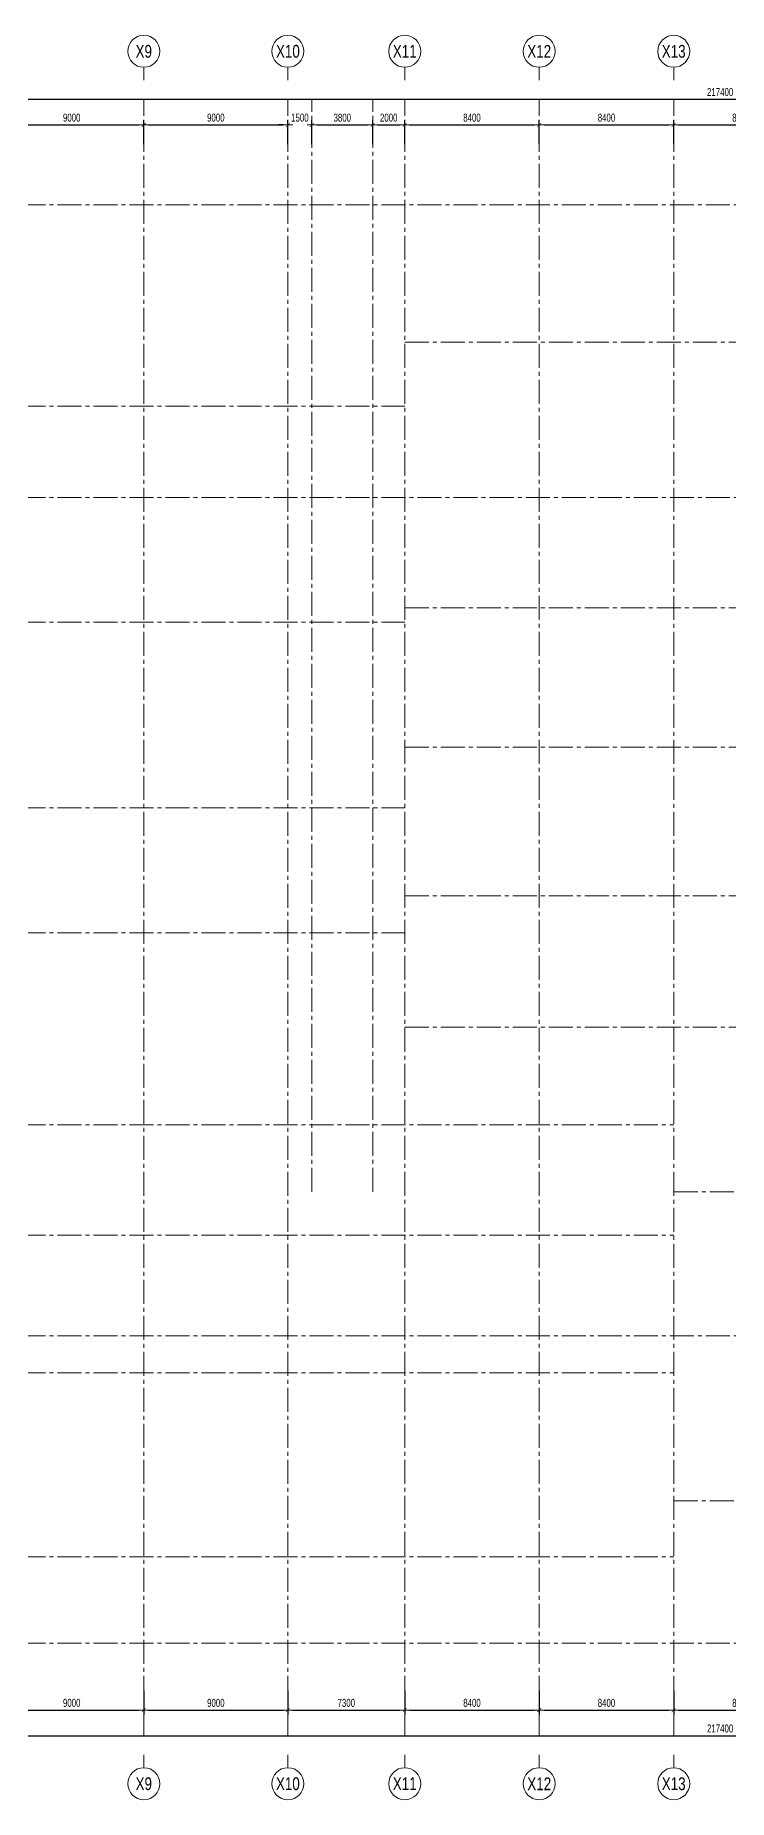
# Model space of a CAD drawing. Header units: millimetres. Extents: x -13196 to 230222, y -9787 to 100488.
# Drawn here: x 65924 to 109234, y -9787 to 100488 of the extents above; entities that cross this region are included whole.
import ezdxf
from ezdxf.enums import TextEntityAlignment as Align

# ---------------------------------------------------------------- set-up
doc = ezdxf.new("R2010")
doc.units = ezdxf.units.MM
doc.linetypes.add('CENTER2', pattern=[1.125, 0.75, -0.125, 0.125, -0.125])
doc.layers.get('Defpoints').update_dxf_attribs({"color": 151, "lineweight": 9})
for name, color, linetype, lineweight in [('NDC_S_AXIS', 5, 'CENTER2', 13), ('NDC_S_DIM', 1, 'Continuous', 15), ('NDC_S_SYMBOL', 1, 'Continuous', 15), ('NDC_S_TEXT SYMBOL', 7, 'Continuous', 20)]:
    doc.layers.add(name, color=color, linetype=linetype, lineweight=lineweight)
doc.styles.add('NDC_ANNO', font='', dxfattribs={"width": 0.8})
doc.styles.add('NDC_DIM', font='', dxfattribs={"width": 0.75})
doc.styles.get('NDC_ANNO').set_extended_font_data('Dotum')
doc.styles.get('NDC_DIM').set_extended_font_data('Dotum')
doc.dimstyles.new('NDC_dim_200', dxfattribs={"dimscale": 200, "dimtxt": 2.5, "dimasz": 1.5, "dimexe": 1.5, "dimexo": 2.5, "dimgap": 1, "dimtad": 1, "dimdec": 0, "dimzin": 0, "dimdsep": 46, "dimtxsty": 'NDC_DIM', "dimblk": 'DIMMARK', "dimcen": 0.09, "dimdle": 1.2, "dimclrd": 1, "dimclre": 1, "dimclrt": 3, "dimadec": 0, "dimazin": 0, "dimtfac": 1, "dimtdec": 0, "dimtix": 1, "dimtofl": 0, "dimtmove": 0, "dimatfit": 3, "dimfxl": 6, "dimfxlon": 1, "dimtolj": 1, "dimtzin": 0, "dimarcsym": 0})

# ---------------------------------------------------------------- blocks, each defined once
blk = doc.blocks.new('*U257')
at = {"layer": 'NDC_S_SYMBOL'}
blk.add_line((0, 5), (0, 9), dxfattribs=at)
blk.add_circle((0, 0), 5, dxfattribs=at)
at = {"layer": 'NDC_S_TEXT SYMBOL', "color": 7, "style": 'NDC_ANNO', "width": 0.8}
blk.add_attdef('GRID', text='', height=4, dxfattribs=at).set_placement((0, 0), align=Align.MIDDLE)
blk = doc.blocks.new('DIMMARK')
at = {"layer": 'NDC_S_DIM', "color": 1}
blk.add_line((-1.5, 0), (1, 0), dxfattribs=at)
at = {"layer": 'NDC_S_DIM', "color": 2, "const_width": 0.1}
blk.add_lwpolyline([(-0.42, -0.42), (0.42, 0.42)], dxfattribs=at)
blk = doc.blocks.new('*D384')
at = {"layer": 'Defpoints', "color": 0, "transparency": 16777216}
for p in [(217400, 96488), (0, 89900), (217400, 89900)]:
    blk.add_point(p, dxfattribs=at)
at = {"layer": 'NDC_S_DIM', "color": 1, "lineweight": -2, "transparency": 16777216}
for p, q in [((0, 95288), (0, 96788)), ((300, 96488), (217100, 96488)), ((217400, 95288), (217400, 96788))]:
    blk.add_line(p, q, dxfattribs=at)
at = {"layer": 'NDC_S_DIM', "color": 1, "lineweight": -2, "transparency": 16777216, "xscale": 300, "yscale": 300, "zscale": 300, "rotation": 180}
blk.add_blockref('DIMMARK', (0, 96488), dxfattribs=at)
at = {"layer": 'NDC_S_DIM', "color": 1, "lineweight": -2, "transparency": 16777216, "xscale": 300, "yscale": 300, "zscale": 300}
blk.add_blockref('DIMMARK', (217400, 96488), dxfattribs=at)
at = {"layer": 'NDC_S_DIM', "color": 3, "transparency": 16777216, "insert": (108700, 96938), "char_height": 500, "attachment_point": 5, "style": 'NDC_DIM'}
blk.add_mtext('\\A1;217400', dxfattribs=at)
blk = doc.blocks.new('*D411')
at = {"layer": 'Defpoints', "color": 0, "transparency": 16777216}
for p in [(72700, 94888), (63700, 89900), (72700, 89900)]:
    blk.add_point(p, dxfattribs=at)
at = {"layer": 'NDC_S_DIM', "color": 1, "lineweight": -2, "transparency": 16777216}
for p, q in [((63700, 93688), (63700, 95188)), ((64000, 94888), (72400, 94888)), ((72700, 93688), (72700, 95188))]:
    blk.add_line(p, q, dxfattribs=at)
at = {"layer": 'NDC_S_DIM', "color": 1, "lineweight": -2, "transparency": 16777216, "xscale": 300, "yscale": 300, "zscale": 300, "rotation": 180}
blk.add_blockref('DIMMARK', (63700, 94888), dxfattribs=at)
at = {"layer": 'NDC_S_DIM', "color": 1, "lineweight": -2, "transparency": 16777216, "xscale": 300, "yscale": 300, "zscale": 300}
blk.add_blockref('DIMMARK', (72700, 94888), dxfattribs=at)
at = {"layer": 'NDC_S_DIM', "color": 3, "transparency": 16777216, "insert": (68200, 95338), "char_height": 500, "attachment_point": 5, "style": 'NDC_DIM'}
blk.add_mtext('\\A1;9000', dxfattribs=at)
blk = doc.blocks.new('*D412')
at = {"layer": 'Defpoints', "color": 0, "transparency": 16777216}
for p in [(81700, 94888), (72700, 89900), (81700, 89900)]:
    blk.add_point(p, dxfattribs=at)
at = {"layer": 'NDC_S_DIM', "color": 1, "lineweight": -2, "transparency": 16777216}
for p, q in [((72700, 93688), (72700, 95188)), ((73000, 94888), (81400, 94888)), ((81700, 93688), (81700, 95188))]:
    blk.add_line(p, q, dxfattribs=at)
at = {"layer": 'NDC_S_DIM', "color": 1, "lineweight": -2, "transparency": 16777216, "xscale": 300, "yscale": 300, "zscale": 300, "rotation": 180}
blk.add_blockref('DIMMARK', (72700, 94888), dxfattribs=at)
at = {"layer": 'NDC_S_DIM', "color": 1, "lineweight": -2, "transparency": 16777216, "xscale": 300, "yscale": 300, "zscale": 300}
blk.add_blockref('DIMMARK', (81700, 94888), dxfattribs=at)
at = {"layer": 'NDC_S_DIM', "color": 3, "transparency": 16777216, "insert": (77200, 95338), "char_height": 500, "attachment_point": 5, "style": 'NDC_DIM'}
blk.add_mtext('\\A1;9000', dxfattribs=at)
blk = doc.blocks.new('*D413')
at = {"layer": 'Defpoints', "color": 0, "transparency": 16777216}
for p in [(97400, 94888), (89000, 89900), (97400, 89900)]:
    blk.add_point(p, dxfattribs=at)
at = {"layer": 'NDC_S_DIM', "color": 1, "lineweight": -2, "transparency": 16777216}
for p, q in [((89000, 93688), (89000, 95188)), ((89300, 94888), (97100, 94888)), ((97400, 93688), (97400, 95188))]:
    blk.add_line(p, q, dxfattribs=at)
at = {"layer": 'NDC_S_DIM', "color": 1, "lineweight": -2, "transparency": 16777216, "xscale": 300, "yscale": 300, "zscale": 300, "rotation": 180}
blk.add_blockref('DIMMARK', (89000, 94888), dxfattribs=at)
at = {"layer": 'NDC_S_DIM', "color": 1, "lineweight": -2, "transparency": 16777216, "xscale": 300, "yscale": 300, "zscale": 300}
blk.add_blockref('DIMMARK', (97400, 94888), dxfattribs=at)
at = {"layer": 'NDC_S_DIM', "color": 3, "transparency": 16777216, "insert": (93200, 95338), "char_height": 500, "attachment_point": 5, "style": 'NDC_DIM'}
blk.add_mtext('\\A1;8400', dxfattribs=at)
blk = doc.blocks.new('*D414')
at = {"layer": 'Defpoints', "color": 0, "transparency": 16777216}
for p in [(105800, 94888), (97400, 89900), (105800, 89900)]:
    blk.add_point(p, dxfattribs=at)
at = {"layer": 'NDC_S_DIM', "color": 1, "lineweight": -2, "transparency": 16777216}
for p, q in [((97400, 93688), (97400, 95188)), ((97700, 94888), (105500, 94888)), ((105800, 93688), (105800, 95188))]:
    blk.add_line(p, q, dxfattribs=at)
at = {"layer": 'NDC_S_DIM', "color": 1, "lineweight": -2, "transparency": 16777216, "xscale": 300, "yscale": 300, "zscale": 300, "rotation": 180}
blk.add_blockref('DIMMARK', (97400, 94888), dxfattribs=at)
at = {"layer": 'NDC_S_DIM', "color": 1, "lineweight": -2, "transparency": 16777216, "xscale": 300, "yscale": 300, "zscale": 300}
blk.add_blockref('DIMMARK', (105800, 94888), dxfattribs=at)
at = {"layer": 'NDC_S_DIM', "color": 3, "transparency": 16777216, "insert": (101600, 95338), "char_height": 500, "attachment_point": 5, "style": 'NDC_DIM'}
blk.add_mtext('\\A1;8400', dxfattribs=at)
blk = doc.blocks.new('*D415')
at = {"layer": 'Defpoints', "color": 0, "transparency": 16777216}
for p in [(0, 0), (217400, 0), (217400, -5787)]:
    blk.add_point(p, dxfattribs=at)
at = {"layer": 'NDC_S_DIM', "color": 1, "lineweight": -2, "transparency": 16777216}
for p, q in [((0, -4587), (0, -6087)), ((217400, -4587), (217400, -6087)), ((300, -5787), (217100, -5787))]:
    blk.add_line(p, q, dxfattribs=at)
at = {"layer": 'NDC_S_DIM', "color": 1, "lineweight": -2, "transparency": 16777216, "xscale": 300, "yscale": 300, "zscale": 300, "rotation": 180}
blk.add_blockref('DIMMARK', (0, -5787), dxfattribs=at)
at = {"layer": 'NDC_S_DIM', "color": 1, "lineweight": -2, "transparency": 16777216, "xscale": 300, "yscale": 300, "zscale": 300}
blk.add_blockref('DIMMARK', (217400, -5787), dxfattribs=at)
at = {"layer": 'NDC_S_DIM', "color": 3, "transparency": 16777216, "insert": (108700, -5337), "char_height": 500, "attachment_point": 5, "style": 'NDC_DIM'}
blk.add_mtext('\\A1;217400', dxfattribs=at)
blk = doc.blocks.new('*D405')
at = {"layer": 'Defpoints', "color": 0, "transparency": 16777216}
for p in [(63700, 0), (72700, 0), (72700, -4187)]:
    blk.add_point(p, dxfattribs=at)
at = {"layer": 'NDC_S_DIM', "color": 1, "lineweight": -2, "transparency": 16777216}
for p, q in [((63700, -2987), (63700, -4487)), ((72700, -2987), (72700, -4487)), ((64000, -4187), (72400, -4187))]:
    blk.add_line(p, q, dxfattribs=at)
at = {"layer": 'NDC_S_DIM', "color": 1, "lineweight": -2, "transparency": 16777216, "xscale": 300, "yscale": 300, "zscale": 300, "rotation": 180}
blk.add_blockref('DIMMARK', (63700, -4187), dxfattribs=at)
at = {"layer": 'NDC_S_DIM', "color": 1, "lineweight": -2, "transparency": 16777216, "xscale": 300, "yscale": 300, "zscale": 300}
blk.add_blockref('DIMMARK', (72700, -4187), dxfattribs=at)
at = {"layer": 'NDC_S_DIM', "color": 3, "transparency": 16777216, "insert": (68200, -3737), "char_height": 500, "attachment_point": 5, "style": 'NDC_DIM'}
blk.add_mtext('\\A1;9000', dxfattribs=at)
blk = doc.blocks.new('*D406')
at = {"layer": 'Defpoints', "color": 0, "transparency": 16777216}
for p in [(72700, 0), (81700, 0), (81700, -4187)]:
    blk.add_point(p, dxfattribs=at)
at = {"layer": 'NDC_S_DIM', "color": 1, "lineweight": -2, "transparency": 16777216}
for p, q in [((72700, -2987), (72700, -4487)), ((81700, -2987), (81700, -4487)), ((73000, -4187), (81400, -4187))]:
    blk.add_line(p, q, dxfattribs=at)
at = {"layer": 'NDC_S_DIM', "color": 1, "lineweight": -2, "transparency": 16777216, "xscale": 300, "yscale": 300, "zscale": 300, "rotation": 180}
blk.add_blockref('DIMMARK', (72700, -4187), dxfattribs=at)
at = {"layer": 'NDC_S_DIM', "color": 1, "lineweight": -2, "transparency": 16777216, "xscale": 300, "yscale": 300, "zscale": 300}
blk.add_blockref('DIMMARK', (81700, -4187), dxfattribs=at)
at = {"layer": 'NDC_S_DIM', "color": 3, "transparency": 16777216, "insert": (77200, -3737), "char_height": 500, "attachment_point": 5, "style": 'NDC_DIM'}
blk.add_mtext('\\A1;9000', dxfattribs=at)
blk = doc.blocks.new('*D389')
at = {"layer": 'Defpoints', "color": 0, "transparency": 16777216}
for p in [(81700, 0), (89000, 0), (89000, -4187)]:
    blk.add_point(p, dxfattribs=at)
at = {"layer": 'NDC_S_DIM', "color": 1, "lineweight": -2, "transparency": 16777216}
for p, q in [((81700, -2987), (81700, -4487)), ((89000, -2987), (89000, -4487)), ((82000, -4187), (88700, -4187))]:
    blk.add_line(p, q, dxfattribs=at)
at = {"layer": 'NDC_S_DIM', "color": 1, "lineweight": -2, "transparency": 16777216, "xscale": 300, "yscale": 300, "zscale": 300, "rotation": 180}
blk.add_blockref('DIMMARK', (81700, -4187), dxfattribs=at)
at = {"layer": 'NDC_S_DIM', "color": 1, "lineweight": -2, "transparency": 16777216, "xscale": 300, "yscale": 300, "zscale": 300}
blk.add_blockref('DIMMARK', (89000, -4187), dxfattribs=at)
at = {"layer": 'NDC_S_DIM', "color": 3, "transparency": 16777216, "insert": (85350, -3737), "char_height": 500, "attachment_point": 5, "style": 'NDC_DIM'}
blk.add_mtext('\\A1;7300', dxfattribs=at)
blk = doc.blocks.new('*D390')
at = {"layer": 'Defpoints', "color": 0, "transparency": 16777216}
for p in [(89000, 0), (97400, 0), (97400, -4187)]:
    blk.add_point(p, dxfattribs=at)
at = {"layer": 'NDC_S_DIM', "color": 1, "lineweight": -2, "transparency": 16777216}
for p, q in [((89000, -2987), (89000, -4487)), ((97400, -2987), (97400, -4487)), ((89300, -4187), (97100, -4187))]:
    blk.add_line(p, q, dxfattribs=at)
at = {"layer": 'NDC_S_DIM', "color": 1, "lineweight": -2, "transparency": 16777216, "xscale": 300, "yscale": 300, "zscale": 300, "rotation": 180}
blk.add_blockref('DIMMARK', (89000, -4187), dxfattribs=at)
at = {"layer": 'NDC_S_DIM', "color": 1, "lineweight": -2, "transparency": 16777216, "xscale": 300, "yscale": 300, "zscale": 300}
blk.add_blockref('DIMMARK', (97400, -4187), dxfattribs=at)
at = {"layer": 'NDC_S_DIM', "color": 3, "transparency": 16777216, "insert": (93200, -3737), "char_height": 500, "attachment_point": 5, "style": 'NDC_DIM'}
blk.add_mtext('\\A1;8400', dxfattribs=at)
blk = doc.blocks.new('*D391')
at = {"layer": 'Defpoints', "color": 0, "transparency": 16777216}
for p in [(97400, 0), (105800, 0), (105800, -4187)]:
    blk.add_point(p, dxfattribs=at)
at = {"layer": 'NDC_S_DIM', "color": 1, "lineweight": -2, "transparency": 16777216}
for p, q in [((97400, -2987), (97400, -4487)), ((105800, -2987), (105800, -4487)), ((97700, -4187), (105500, -4187))]:
    blk.add_line(p, q, dxfattribs=at)
at = {"layer": 'NDC_S_DIM', "color": 1, "lineweight": -2, "transparency": 16777216, "xscale": 300, "yscale": 300, "zscale": 300, "rotation": 180}
blk.add_blockref('DIMMARK', (97400, -4187), dxfattribs=at)
at = {"layer": 'NDC_S_DIM', "color": 1, "lineweight": -2, "transparency": 16777216, "xscale": 300, "yscale": 300, "zscale": 300}
blk.add_blockref('DIMMARK', (105800, -4187), dxfattribs=at)
at = {"layer": 'NDC_S_DIM', "color": 3, "transparency": 16777216, "insert": (101600, -3737), "char_height": 500, "attachment_point": 5, "style": 'NDC_DIM'}
blk.add_mtext('\\A1;8400', dxfattribs=at)
blk = doc.blocks.new('*D358')
at = {"layer": 'Defpoints', "color": 0, "ltscale": 200, "transparency": 16777216}
for p in [(114200, 94888), (105800, 89900), (114200, 89900)]:
    blk.add_point(p, dxfattribs=at)
at = {"layer": 'NDC_S_DIM', "color": 1, "lineweight": -2, "ltscale": 200, "transparency": 16777216}
for p, q in [((105800, 93688), (105800, 95188)), ((106100, 94888), (113900, 94888)), ((114200, 93688), (114200, 95188))]:
    blk.add_line(p, q, dxfattribs=at)
at = {"layer": 'NDC_S_DIM', "color": 1, "lineweight": -2, "ltscale": 200, "transparency": 16777216, "xscale": 300, "yscale": 300, "zscale": 300, "rotation": 180}
blk.add_blockref('DIMMARK', (105800, 94888), dxfattribs=at)
at = {"layer": 'NDC_S_DIM', "color": 1, "lineweight": -2, "ltscale": 200, "transparency": 16777216, "xscale": 300, "yscale": 300, "zscale": 300}
blk.add_blockref('DIMMARK', (114200, 94888), dxfattribs=at)
at = {"layer": 'NDC_S_DIM', "color": 3, "ltscale": 200, "transparency": 16777216, "insert": (110000, 95338), "char_height": 500, "attachment_point": 5, "style": 'NDC_DIM'}
blk.add_mtext('\\A1;8400', dxfattribs=at)
blk = doc.blocks.new('*D345')
at = {"layer": 'Defpoints', "color": 0, "ltscale": 200, "transparency": 16777216}
for p in [(105800, 0), (114200, 0), (114200, -4187)]:
    blk.add_point(p, dxfattribs=at)
at = {"layer": 'NDC_S_DIM', "color": 1, "lineweight": -2, "ltscale": 200, "transparency": 16777216}
for p, q in [((105800, -2987), (105800, -4487)), ((114200, -2987), (114200, -4487)), ((106100, -4187), (113900, -4187))]:
    blk.add_line(p, q, dxfattribs=at)
at = {"layer": 'NDC_S_DIM', "color": 1, "lineweight": -2, "ltscale": 200, "transparency": 16777216, "xscale": 300, "yscale": 300, "zscale": 300, "rotation": 180}
blk.add_blockref('DIMMARK', (105800, -4187), dxfattribs=at)
at = {"layer": 'NDC_S_DIM', "color": 1, "lineweight": -2, "ltscale": 200, "transparency": 16777216, "xscale": 300, "yscale": 300, "zscale": 300}
blk.add_blockref('DIMMARK', (114200, -4187), dxfattribs=at)
at = {"layer": 'NDC_S_DIM', "color": 3, "ltscale": 200, "transparency": 16777216, "insert": (110000, -3737), "char_height": 500, "attachment_point": 5, "style": 'NDC_DIM'}
blk.add_mtext('\\A1;8400', dxfattribs=at)
blk = doc.blocks.new('*D339')
at = {"layer": 'Defpoints', "color": 0, "ltscale": 200, "transparency": 16777216}
for p in [(83200, 94888), (81700, 89900), (83200, 89900)]:
    blk.add_point(p, dxfattribs=at)
at = {"layer": 'NDC_S_DIM', "color": 1, "lineweight": -2, "ltscale": 200, "transparency": 16777216}
for p, q in [((81400, 94888), (81100, 94888)), ((81700, 93688), (81700, 95188)), ((83200, 93688), (83200, 95188)), ((83500, 94888), (83800, 94888))]:
    blk.add_line(p, q, dxfattribs=at)
at = {"layer": 'NDC_S_DIM', "color": 1, "lineweight": -2, "ltscale": 200, "transparency": 16777216, "xscale": 300, "yscale": 300, "zscale": 300}
blk.add_blockref('DIMMARK', (81700, 94888), dxfattribs=at)
at = {"layer": 'NDC_S_DIM', "color": 1, "lineweight": -2, "ltscale": 200, "transparency": 16777216, "xscale": 300, "yscale": 300, "zscale": 300, "rotation": 180}
blk.add_blockref('DIMMARK', (83200, 94888), dxfattribs=at)
at = {"layer": 'NDC_S_DIM', "color": 3, "ltscale": 200, "transparency": 16777216, "insert": (82450, 95338), "char_height": 500, "attachment_point": 5, "style": 'NDC_DIM'}
blk.add_mtext('\\A1;1500', dxfattribs=at)
blk = doc.blocks.new('*D340')
at = {"layer": 'Defpoints', "color": 0, "ltscale": 200, "transparency": 16777216}
for p in [(87000, 94888), (83200, 89900), (87000, 89900)]:
    blk.add_point(p, dxfattribs=at)
at = {"layer": 'NDC_S_DIM', "color": 1, "lineweight": -2, "ltscale": 200, "transparency": 16777216}
for p, q in [((83200, 93688), (83200, 95188)), ((83500, 94888), (86700, 94888)), ((87000, 93688), (87000, 95188))]:
    blk.add_line(p, q, dxfattribs=at)
at = {"layer": 'NDC_S_DIM', "color": 1, "lineweight": -2, "ltscale": 200, "transparency": 16777216, "xscale": 300, "yscale": 300, "zscale": 300, "rotation": 180}
blk.add_blockref('DIMMARK', (83200, 94888), dxfattribs=at)
at = {"layer": 'NDC_S_DIM', "color": 1, "lineweight": -2, "ltscale": 200, "transparency": 16777216, "xscale": 300, "yscale": 300, "zscale": 300}
blk.add_blockref('DIMMARK', (87000, 94888), dxfattribs=at)
at = {"layer": 'NDC_S_DIM', "color": 3, "ltscale": 200, "transparency": 16777216, "insert": (85100, 95338), "char_height": 500, "attachment_point": 5, "style": 'NDC_DIM'}
blk.add_mtext('\\A1;3800', dxfattribs=at)
blk = doc.blocks.new('*D341')
at = {"layer": 'Defpoints', "color": 0, "ltscale": 200, "transparency": 16777216}
for p in [(89000, 94888), (87000, 89900), (89000, 89900)]:
    blk.add_point(p, dxfattribs=at)
at = {"layer": 'NDC_S_DIM', "color": 1, "lineweight": -2, "ltscale": 200, "transparency": 16777216}
for p, q in [((87000, 93688), (87000, 95188)), ((87300, 94888), (88700, 94888)), ((89000, 93688), (89000, 95188))]:
    blk.add_line(p, q, dxfattribs=at)
at = {"layer": 'NDC_S_DIM', "color": 1, "lineweight": -2, "ltscale": 200, "transparency": 16777216, "xscale": 300, "yscale": 300, "zscale": 300, "rotation": 180}
blk.add_blockref('DIMMARK', (87000, 94888), dxfattribs=at)
at = {"layer": 'NDC_S_DIM', "color": 1, "lineweight": -2, "ltscale": 200, "transparency": 16777216, "xscale": 300, "yscale": 300, "zscale": 300}
blk.add_blockref('DIMMARK', (89000, 94888), dxfattribs=at)
at = {"layer": 'NDC_S_DIM', "color": 3, "ltscale": 200, "transparency": 16777216, "insert": (88000, 95338), "char_height": 500, "attachment_point": 5, "style": 'NDC_DIM'}
blk.add_mtext('\\A1;2000', dxfattribs=at)

msp = doc.modelspace()

# ---------------------------------------------------------------- linework, layer by layer
at = {"layer": 'NDC_S_AXIS', "ltscale": 2000}
for p, q in [((72700, -5787.4), (72700, 96487.5)), ((81700, -5787.4), (81700, 96487.5)), ((83200, 28200), (83200, 96487.5)), ((87000, 28200), (87000, 96487.5)), ((89000, -5787.4), (89000, 96487.5)), ((97400, -5787.4), (97400, 96487.5)), ((105800, -5787.4), (105800, 96487.5)), ((-9195.9, 89900), (226862.3, 89900)), ((89000, 81300), (226862.3, 81300)), ((-9195.9, 77300), (89000, 77300)), ((-9195.9, 71600), (226862.3, 71600)), ((89000, 64700), (226862.3, 64700)), ((-9195.9, 63800), (89000, 63800)), ((89000, 56000), (226862.3, 56000)), ((-9195.9, 52200), (89000, 52200)), ((89000, 46700), (226862.3, 46700)), ((-9195.9, 44400), (89000, 44400)), ((89000, 38500), (226862.3, 38500)), ((-9195.9, 32400), (105800, 32400)), ((105800, 28200), (226862.3, 28200)), ((-9195.9, 25500), (105800, 25500)), ((-9195.9, 19200), (226862.3, 19200)), ((-9195.9, 16900), (105800, 16900)), ((105800, 8900), (226862.3, 8900)), ((-9195.9, 5400), (105800, 5400)), ((-9195.9, 0), (226862.3, 0))]:
    msp.add_line(p, q, dxfattribs=at)

# ---------------------------------------------------------------- block references
at = {"layer": 'NDC_S_AXIS'}
ref = msp.add_blockref('*U257', (72700, 99487.5), dxfattribs=dict(at, xscale=-200, yscale=200, zscale=200, rotation=180))
ref.add_attrib('GRID', 'X9', dxfattribs={"layer": 'NDC_S_TEXT SYMBOL', "color": 7, "height": 800, "style": 'NDC_ANNO', "width": 0.8}).set_placement((72700, 99487.5), align=Align.MIDDLE)
ref = msp.add_blockref('*U257', (81700, 99487.5), dxfattribs=dict(at, xscale=-200, yscale=200, zscale=200, rotation=180))
ref.add_attrib('GRID', 'X10', dxfattribs={"layer": 'NDC_S_TEXT SYMBOL', "color": 7, "height": 800, "style": 'NDC_ANNO', "width": 0.8}).set_placement((81700, 99487.5), align=Align.MIDDLE)
ref = msp.add_blockref('*U257', (89000, 99487.5), dxfattribs=dict(at, xscale=-200, yscale=200, zscale=200, rotation=180))
ref.add_attrib('GRID', 'X11', dxfattribs={"layer": 'NDC_S_TEXT SYMBOL', "color": 7, "height": 800, "style": 'NDC_ANNO', "width": 0.8}).set_placement((89000, 99487.5), align=Align.MIDDLE)
ref = msp.add_blockref('*U257', (97400, 99487.5), dxfattribs=dict(at, xscale=-200, yscale=200, zscale=200, rotation=180))
ref.add_attrib('GRID', 'X12', dxfattribs={"layer": 'NDC_S_TEXT SYMBOL', "color": 7, "height": 800, "style": 'NDC_ANNO', "width": 0.8}).set_placement((97400, 99487.5), align=Align.MIDDLE)
ref = msp.add_blockref('*U257', (105800, 99487.5), dxfattribs=dict(at, xscale=-200, yscale=200, zscale=200, rotation=180))
ref.add_attrib('GRID', 'X13', dxfattribs={"layer": 'NDC_S_TEXT SYMBOL', "color": 7, "height": 800, "style": 'NDC_ANNO', "width": 0.8}).set_placement((105800, 99487.5), align=Align.MIDDLE)
at = {"layer": 'NDC_S_AXIS', "xscale": 200, "yscale": 200, "zscale": 200}
for p, values in [((72700, -8787.4), {'GRID': 'X9'}), ((81700, -8787.4), {'GRID': 'X10'}), ((89000, -8787.4), {'GRID': 'X11'}), ((97400, -8787.4), {'GRID': 'X12'}), ((105800, -8787.4), {'GRID': 'X13'})]:
    msp.add_blockref('*U257', p, dxfattribs=at).add_auto_attribs(values)

# ---------------------------------------------------------------- dimensions: what is measured, and where the dimension line sits
at = {"layer": 'NDC_S_DIM'}
for base, p1, p2, picture, middle in [((217400, 96487.5), (0, 89900), (217400, 89900), '*D384', (108700, 96937.9)), ((217400, -5787.4), (0, 0), (217400, 0), '*D415', (108700, -5337))]:
    dim = msp.add_linear_dim(base=base, p1=p1, p2=p2, dimstyle='NDC_dim_200', dxfattribs=at)
    dim.commit()
    dim.dimension.update_dxf_attribs({"geometry": picture, "text_midpoint": middle})
for base, p1, p2, picture, middle in [((72700, 94887.5), (63700, 89900), (72700, 89900), '*D411', (68200, 95337.9)), ((81700, 94887.5), (72700, 89900), (81700, 89900), '*D412', (77200, 95337.9)), ((97400, 94887.5), (89000, 89900), (97400, 89900), '*D413', (93200, 95337.9)), ((105800, 94887.5), (97400, 89900), (105800, 89900), '*D414', (101600, 95337.9)), ((72700, -4187.4), (63700, 0), (72700, 0), '*D405', (68200, -3737)), ((81700, -4187.4), (72700, 0), (81700, 0), '*D406', (77200, -3737)), ((89000, -4187.4), (81700, 0), (89000, 0), '*D389', (85350, -3737)), ((97400, -4187.4), (89000, 0), (97400, 0), '*D390', (93200, -3737)), ((105800, -4187.4), (97400, 0), (105800, 0), '*D391', (101600, -3737))]:
    dim = msp.add_linear_dim(base=base, p1=p1, p2=p2, dimstyle='NDC_dim_200', override={"dimtmove": 1}, dxfattribs=at)
    dim.commit()
    dim.dimension.update_dxf_attribs({"geometry": picture, "text_midpoint": middle})
at = {"layer": 'NDC_S_DIM', "ltscale": 200}
for base, p1, p2, picture, middle in [((83200, 94887.5), (81700, 89900), (83200, 89900), '*D339', (82450, 95337.9)), ((87000, 94887.5), (83200, 89900), (87000, 89900), '*D340', (85100, 95337.9)), ((89000, 94887.5), (87000, 89900), (89000, 89900), '*D341', (88000, 95337.9)), ((114200, 94887.5), (105800, 89900), (114200, 89900), '*D358', (110000, 95337.9)), ((114200, -4187.4), (105800, 0), (114200, 0), '*D345', (110000, -3737))]:
    dim = msp.add_linear_dim(base=base, p1=p1, p2=p2, dimstyle='NDC_dim_200', override={"dimtmove": 1}, dxfattribs=at)
    dim.commit()
    dim.dimension.update_dxf_attribs({"geometry": picture, "text_midpoint": middle})

doc.saveas('drawing.dxf')
